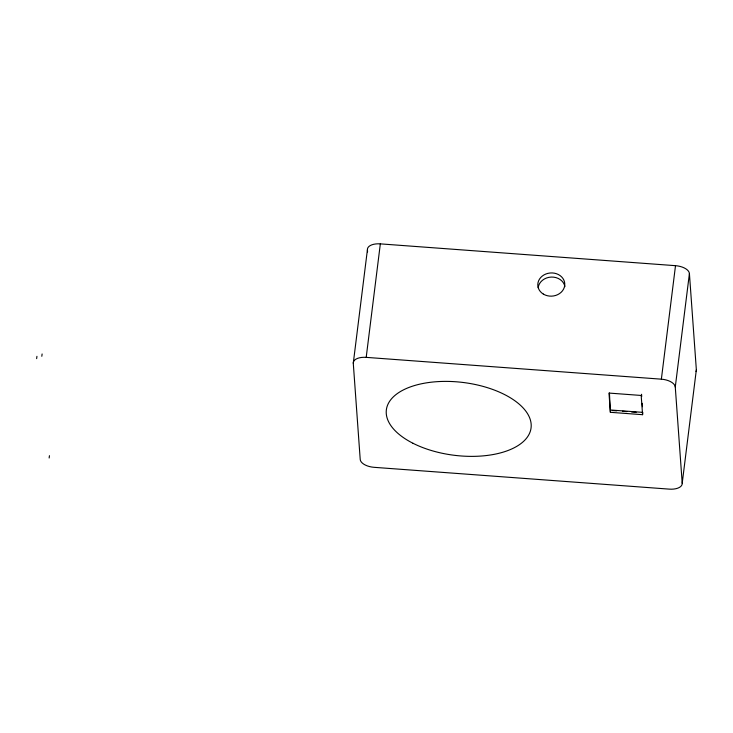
<?xml version="1.0" encoding="UTF-8"?>
<svg xmlns="http://www.w3.org/2000/svg" width="733" height="733" viewBox="0 0 733 733"><rect width="100%" height="100%" fill="white"/><g stroke="black" fill="none" stroke-linecap="round" stroke-linejoin="round"><path stroke-width="1.1" d="M36.65 358.639L36.934 356.33M41.818 356.293L42.111 353.975M49.148 458.006L49.441 455.688M353.279 363.238L367.416 249.751A13.506 6.789 7.1 0 1 380.335 243.869L675.505 265.676A13.506 6.789 7.1 0 1 689.414 273.537L696.35 369.762L682.212 483.249A13.506 6.789 7.1 0 1 669.293 489.131L374.123 467.324A13.506 6.789 7.1 0 1 360.215 459.463L353.279 363.238A13.506 6.789 7.1 0 1 366.198 357.365L661.368 379.172A13.506 6.789 7.1 0 1 675.276 387.033L682.212 483.249M366.198 357.365L380.335 243.869M642.768 413.155L642.575 414.695L610.378 412.312L609.435 393.016M661.368 379.172L675.505 265.676M675.276 387.033L689.414 273.537M610.662 410.004L642.859 412.377M612.22 410.517L616.783 410.846M622.491 411.268L627.045 411.607M631.608 411.946L636.171 412.285M641.558 394.272L641.723 396.535M642.209 403.324L642.456 406.723M642.575 414.695L641.183 395.454L608.986 393.071L610.378 412.312M367.416 249.751L367.572 251.923M696.35 369.762A13.506 6.789 7.1 0 1 696.02 371.503M538.169 287.684A13.506 11.609 -4.1 0 1 551.271 277.065A13.506 11.609 -4.1 0 1 564.923 286.63M543.336 294.08A13.506 11.609 -4.1 0 0 564.703 285.54A13.506 11.609 -4.1 0 0 545.828 274.023A13.506 11.609 -4.1 0 0 543.336 294.08M412.954 443.254A72.915 36.677 7.1 0 0 530.289 431.37A72.915 36.677 7.1 0 0 432.891 382.021A72.915 36.677 7.1 0 0 412.954 443.254"/></g></svg>
